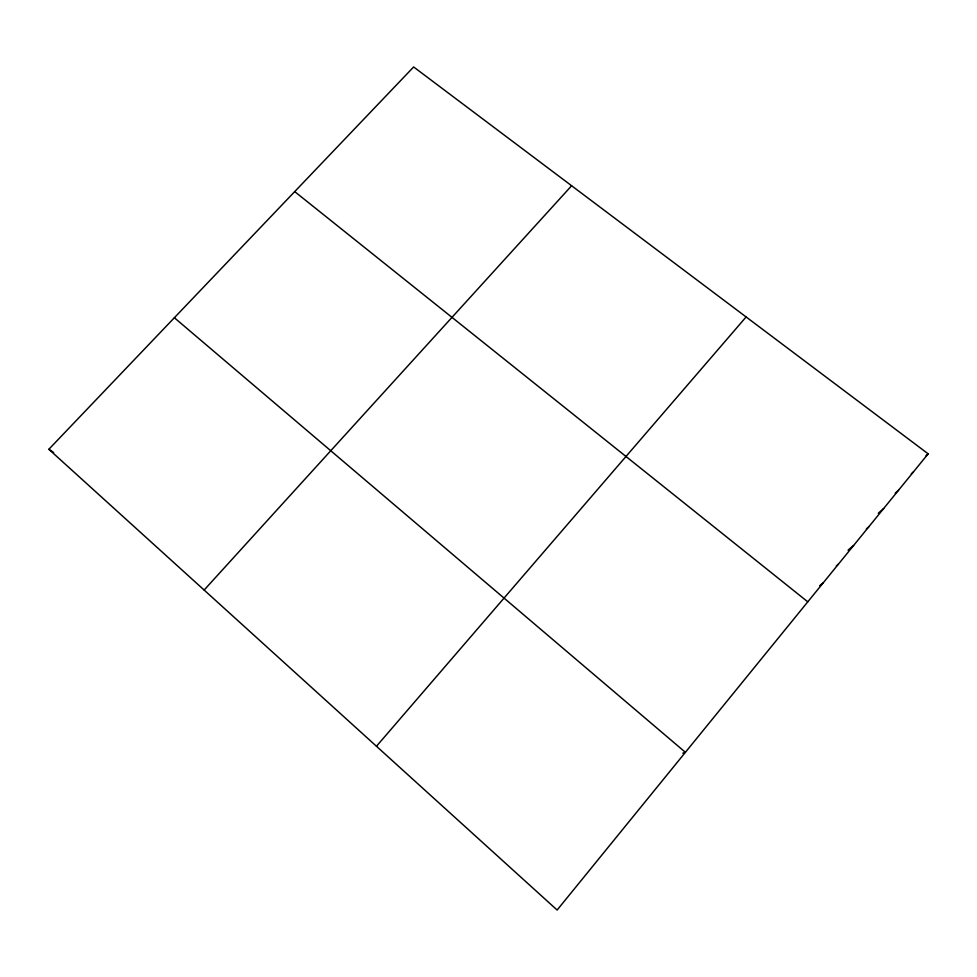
<?xml version="1.0" encoding="UTF-8"?>
<svg xmlns="http://www.w3.org/2000/svg" width="977" height="977" viewBox="0 0 977 977"><rect width="100%" height="100%" fill="white"/><g stroke="black" fill="none" stroke-linecap="round" stroke-linejoin="round"><path stroke-width="1.47" d="M928.15 453.817L557.134 910.039L48.85 449.286L413.637 66.961L928.15 453.817L925.964 455.832M376.463 746.257L746.123 316.951M204.132 590.047L571.618 185.752M911.309 473.845L913.41 471.94M895.225 493.177L898.584 490.173M878.299 513.23L883.672 508.516M866.355 528.948L868.663 526.957M848.073 550.149L853.58 545.508M836.312 565.891L838.4 564.169M819.727 585.663L823.135 582.939M682.801 753.157L685.402 752.314L174.358 317.745M48.85 449.286L53.686 452.534M294.712 191.614L807.784 601.832"/></g></svg>
